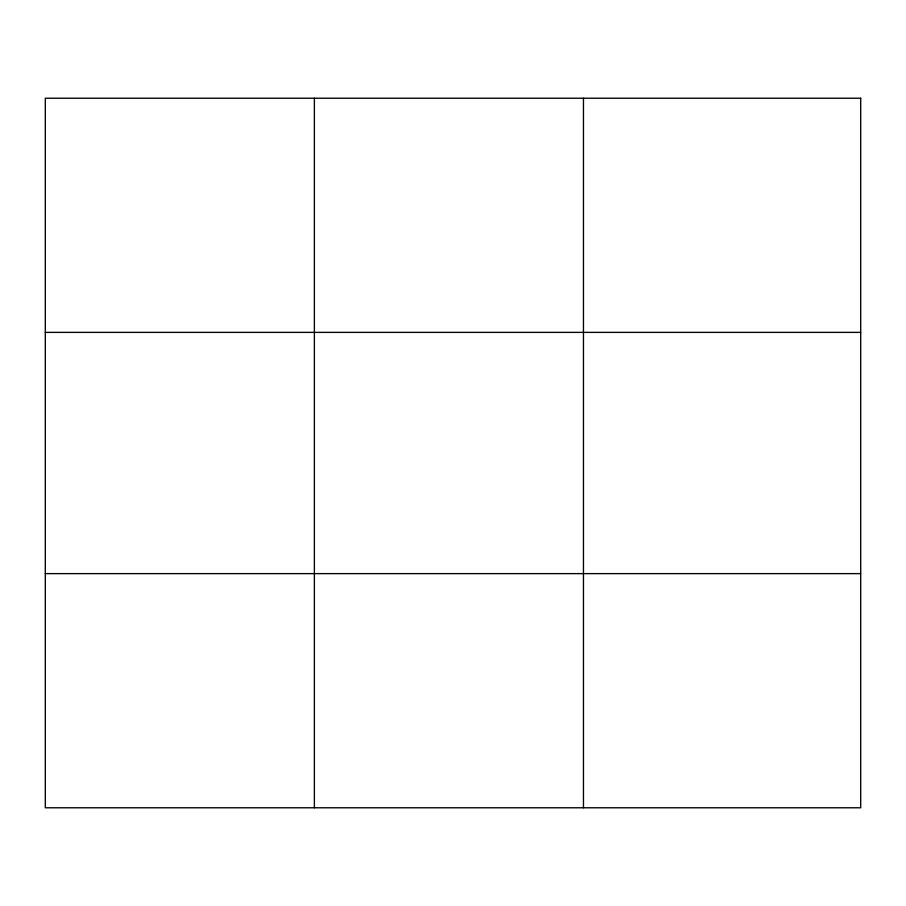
<?xml version="1.0" encoding="UTF-8"?>
<svg xmlns="http://www.w3.org/2000/svg" width="906" height="906" viewBox="0 0 906 906"><rect width="100%" height="100%" fill="white"/><g stroke="black" fill="none" stroke-linecap="round" stroke-linejoin="round"><path stroke-width="1.36" d="M314.382 807.778L314.382 98.222M583.464 807.778L583.464 98.222M45.3 332.377L860.7 332.377M45.3 573.623L860.7 573.623M860.7 98.222L860.7 807.778L45.3 807.778L45.3 98.222L860.7 98.222"/></g></svg>
